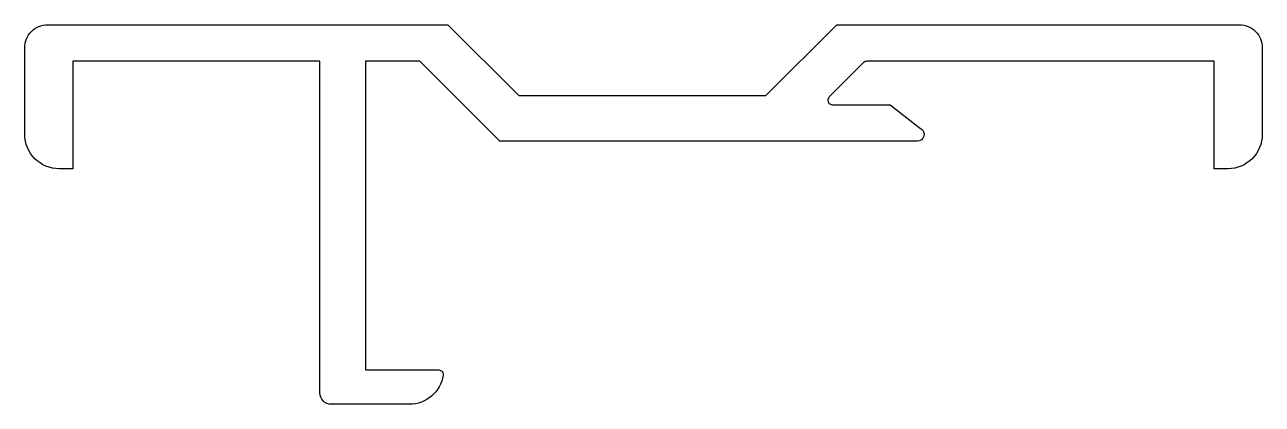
# Model space of a CAD drawing. Extents: x -92.6 to -38.5, y 220.9 to 237.5.
import ezdxf

# ---------------------------------------------------------------- set-up
doc = ezdxf.new("R2010")
doc.units = 0
doc.layers.get('0').update_dxf_attribs({"linetype": 'CONTINUOUS'})

msp = doc.modelspace()

# ---------------------------------------------------------------- linework, layer by layer
msp.add_lwpolyline([(-71.04, 234.405), (-60.24, 234.405), (-57.14, 237.505), (-39.54, 237.505, -0.414214), (-38.54, 236.505), (-38.54, 232.705, -0.414214), (-40.04, 231.205), (-40.64, 231.205), (-40.64, 235.905), (-55.829, 235.905, 0.198912), (-55.97, 235.846), (-57.47, 234.346, 0.668179), (-57.329, 234.005), (-54.805, 234.005), (-53.476, 232.965, -0.767327), (-53.626, 232.405), (-59.595, 232.405), (-71.869, 232.405), (-75.369, 235.905), (-77.74, 235.905), (-77.74, 222.403), (-74.544, 222.403, -0.460212), (-74.346, 222.172, -0.369664), (-75.828, 220.903), (-79.24, 220.903, -0.414214), (-79.74, 221.403), (-79.74, 235.905), (-90.54, 235.905), (-90.54, 231.205), (-91.14, 231.205, -0.414214), (-92.64, 232.705), (-92.64, 236.505, -0.414214), (-91.64, 237.505), (-74.14, 237.505)], format="xyb", close=True)

doc.saveas('drawing.dxf')
